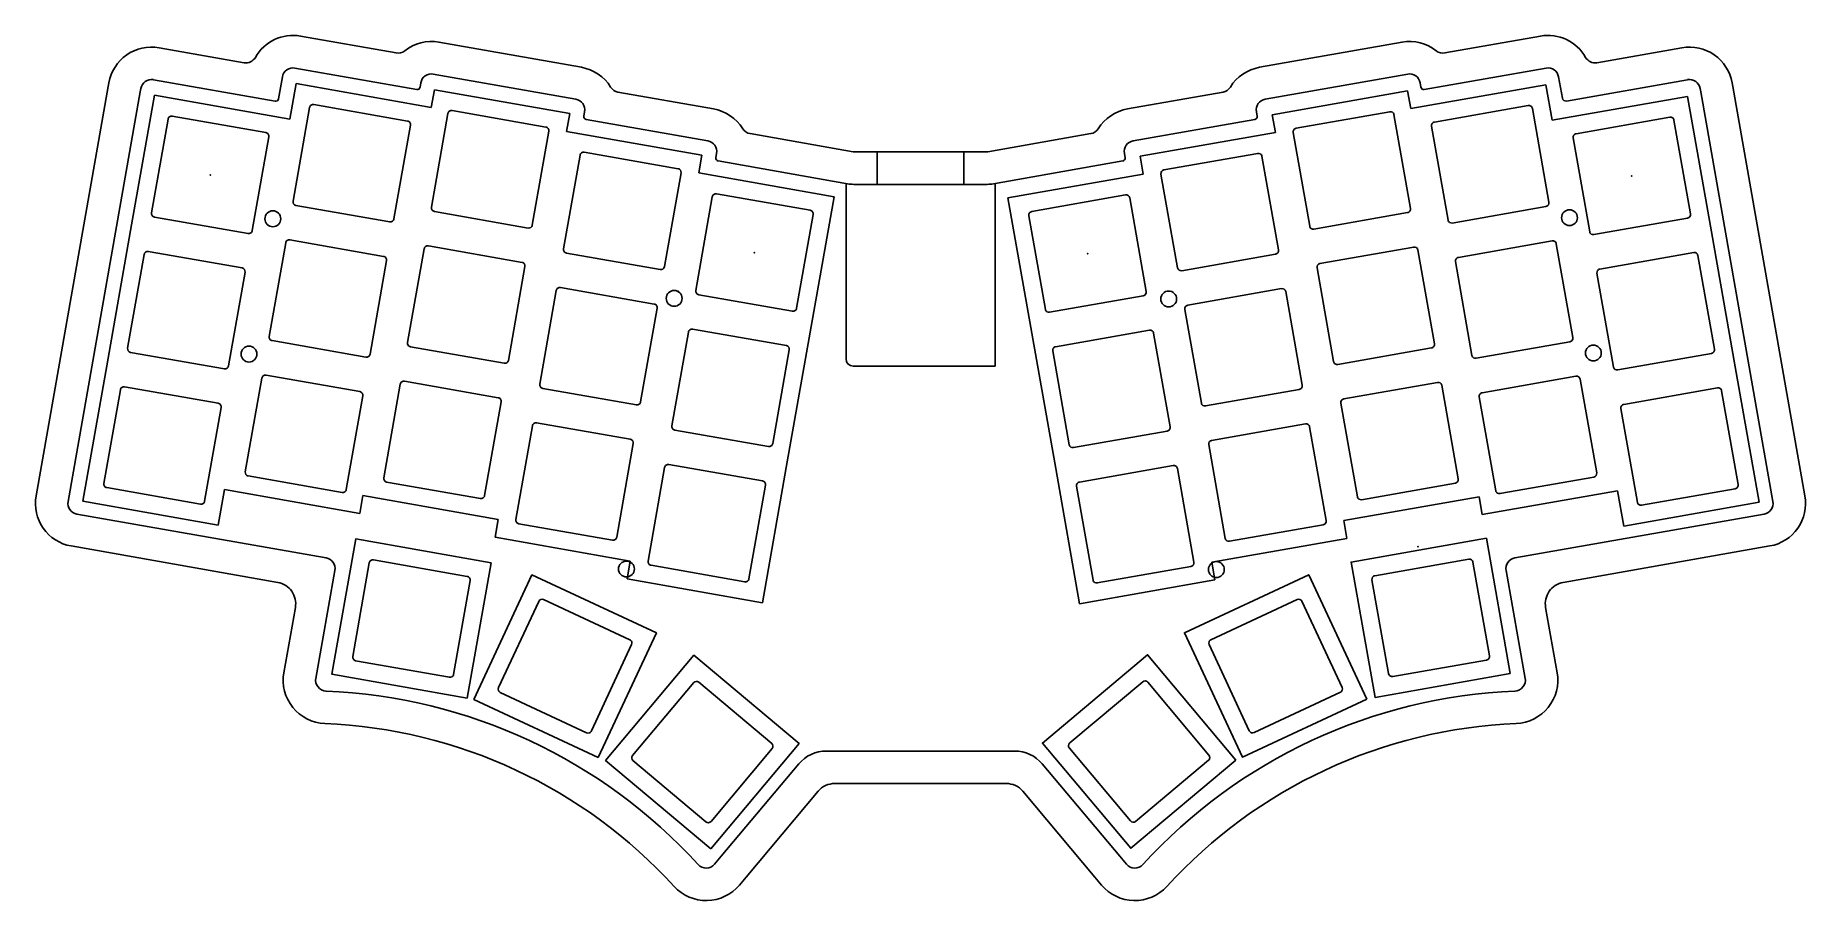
# Model space of a CAD drawing. Header units: millimetres. Extents: x -15 to 230, y -98 to 22.
import ezdxf

# ---------------------------------------------------------------- set-up
doc = ezdxf.new("R2010")
doc.units = ezdxf.units.MM
doc.layers.get('0').update_dxf_attribs({"linetype": 'CONTINUOUS'})

msp = doc.modelspace()

# ---------------------------------------------------------------- linework, layer by layer
for p, q in [((37.39, 14.77), (20.5, 17.75)), ((194, 17.75), (177.11, 14.77)), ((-0.96, 14.43), (-0.87, 14.92)), ((0.87, 16.13), (17.76, 13.16)), ((18.76, 16.53), (18.22, 13.48)), ((19.78, 10.67), (20.65, 15.59)), ((20.65, 15.59), (39.41, 12.28)), ((37.85, 15.1), (37.95, 15.69)), ((39.41, 12.28), (39.84, 14.74)), ((39.69, 16.9), (59.44, 13.42)), ((39.84, 14.74), (58.61, 11.44)), ((174.81, 16.9), (155.06, 13.42)), ((175.23, 12.13), (193.99, 15.44)), ((176.65, 15.1), (176.55, 15.69)), ((193.99, 15.44), (194.86, 10.51)), ((196.26, 13.58), (195.74, 16.53)), ((213.63, 16.13), (196.84, 13.17)), ((215.46, 14.43), (215.37, 14.92)), ((-0.96, 14.43), (-10.97, -42.35)), ((-2.29, -4.79), (1.02, 13.97)), ((-2.29, -4.79), (1.02, 13.97)), ((1.02, 13.97), (19.78, 10.67)), ((1.02, 13.97), (19.78, 10.67)), ((156.03, 11.28), (174.79, 14.59)), ((174.79, 14.59), (175.23, 12.13)), ((194.86, 10.51), (213.62, 13.82)), ((213.62, 13.82), (216.93, -4.94)), ((215.46, 14.43), (225.47, -42.35)), ((58.61, 11.44), (58.17, 8.97)), ((60.65, 11.69), (60.55, 11.09)), ((60.87, 10.63), (77.76, 7.65)), ((153.63, 10.63), (136.74, 7.65)), ((153.85, 11.69), (153.95, 11.09)), ((156.47, 8.82), (156.03, 11.28)), ((172.33, 11.69), (159.33, 9.4)), ((175.21, -1.71), (172.91, 11.29)), ((58.17, 8.97), (76.93, 5.67)), ((137.71, 5.51), (156.47, 8.82)), ((158.93, 8.82), (161.22, -4.18)), ((76.93, 5.67), (76.5, 3.2)), ((78.98, 5.92), (78.88, 5.32)), ((101.25, 1.62), (101.25, 6.12)), ((113.25, 1.62), (113.25, 6.12)), ((135.52, 5.92), (135.62, 5.32)), ((138.14, 3.05), (137.71, 5.51)), ((76.5, 3.2), (95.26, -0.1)), ((79.2, 4.86), (97.14, 1.7)), ((135.3, 4.86), (117.36, 1.7)), ((119.38, -0.26), (138.14, 3.05)), ((119.38, -0.26), (138.14, 3.05)), ((96.92, -22.58), (96.92, 1.74)), ((98, 1.62), (116.5, 1.62)), ((117.59, -23.58), (117.59, 1.74)), ((95.26, -0.1), (91.95, -18.86)), ((122.69, -19.02), (119.38, -0.26)), ((122.69, -19.02), (119.38, -0.26)), ((161.8, -4.58), (174.8, -2.29)), ((-5.59, -23.55), (-2.29, -4.79)), ((-5.59, -23.55), (-2.29, -4.79)), ((216.93, -4.94), (220.23, -23.7)), ((73.62, -13.09), (73.6, -13.22)), ((91.95, -18.86), (88.64, -37.62)), ((126, -37.78), (122.69, -19.02)), ((126, -37.78), (122.69, -19.02)), ((-8.9, -42.31), (-5.59, -23.55)), ((-8.9, -42.31), (-5.59, -23.55)), ((117.59, -23.58), (97.92, -23.58)), ((220.23, -23.7), (223.54, -42.46)), ((88.64, -37.62), (85.33, -56.39)), ((129.3, -56.54), (126, -37.78)), ((129.3, -56.54), (126, -37.78)), ((10.73, -40.69), (9.86, -45.62)), ((10.73, -40.69), (9.86, -45.62)), ((29.49, -44), (10.73, -40.69)), ((29.92, -41.54), (29.49, -44)), ((48.68, -44.84), (29.92, -41.54)), ((184.72, -41.69), (165.96, -45)), ((185.15, -44.15), (184.72, -41.69)), ((203.91, -40.85), (185.15, -44.15)), ((204.78, -45.77), (203.91, -40.85)), ((-9.75, -44.09), (24.82, -50.18)), ((9.86, -45.62), (-8.9, -42.31)), ((9.86, -45.62), (-8.9, -42.31)), ((189.68, -50.18), (224.25, -44.09)), ((223.54, -42.46), (204.78, -45.77)), ((48.25, -47.31), (48.68, -44.84)), ((165.96, -45), (166.39, -47.46)), ((67.01, -50.61), (48.25, -47.31)), ((166.39, -47.46), (147.63, -50.77)), ((66.57, -53.08), (67.01, -50.61)), ((147.63, -50.77), (148.06, -53.23)), ((147.63, -50.77), (148.06, -53.23)), ((26.03, -51.92), (23.4, -66.87)), ((85.33, -56.39), (66.57, -53.08)), ((148.06, -53.23), (129.3, -56.54)), ((148.06, -53.23), (129.3, -56.54)), ((188.47, -51.92), (191.1, -66.87)), ((94.19, -76.95), (120.31, -76.95)), ((90.36, -78.73), (79.61, -91.54)), ((124.14, -78.73), (134.89, -91.54)), ((79.61, -91.54), (78.68, -92.65)), ((134.89, -91.54), (135.82, -92.65))]:
    msp.add_line(p, q)
for points in [[(131.44, -94.43), (132.37, -95.54, 0.45378), (141.4, -95.73, -0.200095), (189.87, -73.13, 0.45378), (195.54, -66.09), (193.94, -57.05, -0.414214), (196.37, -53.57), (225.03, -48.52, 0.414214), (229.9, -41.57), (219.89, 15.21), (219.8, 15.7, 0.414214), (212.85, 20.57), (201.05, 18.49, -0.317837), (199.49, 19.23, 0.317837), (193.22, 22.18), (179.97, 19.84, -0.213422), (178.78, 20.14, 0.213422), (174.03, 21.34), (154.28, 17.85, 0.213422), (150.22, 15.11, -0.213422), (149.21, 14.42), (135.96, 12.08, 0.213422), (131.9, 9.34, -0.213422), (130.88, 8.65), (116.58, 6.13, -0.043661), (116.5, 6.12), (98, 6.12, -0.043661), (97.92, 6.13), (83.62, 8.65, -0.213422), (82.6, 9.34, 0.213422), (78.54, 12.08), (65.29, 14.42, -0.213422), (64.28, 15.11, 0.213422), (60.22, 17.85), (40.47, 21.34, 0.213422), (35.72, 20.14, -0.213422), (34.53, 19.84), (21.28, 22.18, 0.317837), (15.01, 19.23, -0.317837), (13.45, 18.49), (1.65, 20.57, 0.414214), (-5.3, 15.7), (-5.39, 15.21), (-15.4, -41.57, 0.414214), (-10.53, -48.52), (18.13, -53.57, -0.414214), (20.56, -57.05), (18.96, -66.09, 0.45378), (24.63, -73.13, -0.200095), (73.1, -95.73, 0.45378), (82.13, -95.54), (83.06, -94.43), (93.06, -82.52, -0.221695), (95.36, -81.45), (119.14, -81.45, -0.221695), (121.44, -82.52)], [(34.22, -3.18), (36.51, 9.82, 0.414214), (36.11, 10.4), (23.11, 12.69, 0.414214), (22.53, 12.29), (20.24, -0.71, 0.414214), (20.64, -1.29), (33.64, -3.58, 0.414214)], [(194.4, -0.86), (192.11, 12.14, 0.414214), (191.53, 12.54), (178.53, 10.25, 0.414214), (178.12, 9.67), (180.42, -3.33, 0.414214), (181, -3.74), (193.99, -1.44, 0.414214)], [(14.59, -4.79), (16.89, 8.21, 0.414214), (16.48, 8.79), (3.48, 11.08, 0.414214), (2.9, 10.67), (0.61, -2.33, 0.414214), (1.01, -2.91), (14.01, -5.2, 0.414214)], [(53.42, -4.02), (55.71, 8.98, 0.414214), (55.3, 9.56), (42.3, 11.85, 0.414214), (41.72, 11.44), (39.43, -1.56, 0.414214), (39.84, -2.14), (52.84, -4.43, 0.414214)], [(175.21, -1.71), (172.91, 11.29, 0.414214), (172.33, 11.69), (159.33, 9.4, 0.414214), (158.93, 8.82), (161.22, -4.18, 0.414214), (161.8, -4.58), (174.8, -2.29, 0.414214)], [(200.62, -5.35), (213.62, -3.06, 0.414214), (214.03, -2.48), (211.74, 10.52, 0.414214), (211.16, 10.92), (198.16, 8.63, 0.414214), (197.75, 8.05), (200.05, -4.95, 0.414214)], [(214.03, -2.48), (211.74, 10.52, 0.414214), (211.16, 10.92), (198.16, 8.63, 0.414214), (197.75, 8.05), (200.05, -4.95, 0.414214), (200.62, -5.35), (213.62, -3.06, 0.414214)], [(71.74, -9.79), (74.04, 3.21, 0.414214), (73.63, 3.79), (60.63, 6.08, 0.414214), (60.05, 5.67), (57.76, -7.33, 0.414214), (58.16, -7.91), (71.16, -10.2, 0.414214)], [(156.88, -7.48), (154.59, 5.52, 0.414214), (154.01, 5.92), (141.01, 3.63, 0.414214), (140.6, 3.05), (142.9, -9.95, 0.414214), (143.47, -10.35), (156.47, -8.06, 0.414214)], [(76.49, -13.68), (89.49, -15.97, 0.414214), (90.07, -15.56), (92.36, -2.56, 0.414214), (91.96, -1.98), (78.96, 0.31, 0.414214), (78.38, -0.1), (76.09, -13.1, 0.414214)], [(125.15, -16.12), (138.15, -13.83, 0.414214), (138.55, -13.25), (136.26, -0.25, 0.414214), (135.68, 0.15), (122.68, -2.14, 0.414214), (122.28, -2.72), (124.57, -15.72, 0.414214)], [(19.22, -6.47), (16.93, -19.47, 0.414214), (17.34, -20.05), (30.34, -22.34, 0.414214), (30.91, -21.94), (33.21, -8.94, 0.414214), (32.8, -8.36), (19.8, -6.07, 0.414214)], [(50.11, -22.78), (52.4, -9.78, 0.414214), (52, -9.2), (39, -6.91, 0.414214), (38.42, -7.32), (36.12, -20.32, 0.414214), (36.53, -20.9), (49.53, -23.19, 0.414214)], [(178.51, -20.47), (176.22, -7.47, 0.414214), (175.64, -7.07), (162.64, -9.36, 0.414214), (162.24, -9.94), (164.53, -22.94, 0.414214), (165.11, -23.34), (178.11, -21.05, 0.414214)], [(162.24, -9.94), (164.53, -22.94, 0.414214), (165.11, -23.34), (178.11, -21.05, 0.414214), (178.51, -20.47), (176.22, -7.47, 0.414214), (175.64, -7.07), (162.64, -9.36, 0.414214)], [(181.43, -9.09), (183.72, -22.09, 0.414214), (184.3, -22.5), (197.3, -20.2, 0.414214), (197.71, -19.63), (195.42, -6.63, 0.414214), (194.84, -6.22), (181.84, -8.51, 0.414214)], [(11.29, -23.55), (13.58, -10.55, 0.414214), (13.17, -9.97), (0.17, -7.68, 0.414214), (-0.41, -8.09), (-2.7, -21.09, 0.414214), (-2.29, -21.67), (10.71, -23.96, 0.414214)], [(217.34, -21.24), (215.05, -8.24, 0.414214), (214.47, -7.84), (201.47, -10.13, 0.414214), (201.06, -10.71), (203.35, -23.71, 0.414214), (203.93, -24.11), (216.93, -21.82, 0.414214)], [(56.74, -13.09), (54.45, -26.09, 0.414214), (54.86, -26.67), (67.86, -28.96, 0.414214), (68.44, -28.55), (70.73, -15.55, 0.414214), (70.32, -14.97), (57.32, -12.68, 0.414214)], [(143.91, -15.71), (146.2, -28.71, 0.414214), (146.78, -29.11), (159.78, -26.82, 0.414214), (160.19, -26.24), (157.9, -13.24, 0.414214), (157.32, -12.84), (144.32, -15.13, 0.414214)], [(86.76, -34.32), (89.05, -21.32, 0.414214), (88.65, -20.74), (75.65, -18.45, 0.414214), (75.07, -18.86), (72.78, -31.86, 0.414214), (73.18, -32.44), (86.18, -34.73, 0.414214)], [(125.58, -21.48), (127.88, -34.48, 0.414214), (128.46, -34.88), (141.46, -32.59, 0.414214), (141.86, -32.01), (139.57, -19.01, 0.414214), (138.99, -18.61), (125.99, -20.9, 0.414214)], [(7.98, -42.31), (10.27, -29.31, 0.414214), (9.86, -28.73), (-3.14, -26.44, 0.414214), (-3.71, -26.85), (-6.01, -39.85, 0.414214), (-5.6, -40.43), (7.4, -42.72, 0.414214)], [(15.91, -25.23), (13.62, -38.23, 0.414214), (14.03, -38.81), (27.03, -41.1, 0.414214), (27.61, -40.7), (29.9, -27.7, 0.414214), (29.49, -27.12), (16.49, -24.83, 0.414214)], [(46.8, -41.54), (49.09, -28.54, 0.414214), (48.69, -27.96), (35.69, -25.67, 0.414214), (35.11, -26.08), (32.82, -39.08, 0.414214), (33.22, -39.66), (46.22, -41.95, 0.414214)], [(181.82, -39.23), (179.53, -26.23, 0.414214), (178.95, -25.83), (165.95, -28.12, 0.414214), (165.55, -28.7), (167.84, -41.7, 0.414214), (168.42, -42.1), (181.42, -39.81, 0.414214)], [(165.55, -28.7), (167.84, -41.7, 0.414214), (168.42, -42.1), (181.42, -39.81, 0.414214), (181.82, -39.23), (179.53, -26.23, 0.414214), (178.95, -25.83), (165.95, -28.12, 0.414214)], [(184.74, -27.85), (187.03, -40.85, 0.414214), (187.61, -41.26), (200.61, -38.96, 0.414214), (201.02, -38.39), (198.72, -25.39, 0.414214), (198.15, -24.98), (185.15, -27.27, 0.414214)], [(220.65, -40), (218.35, -27, 0.414214), (217.77, -26.6), (204.77, -28.89, 0.414214), (204.37, -29.47), (206.66, -42.47, 0.414214), (207.24, -42.87), (220.24, -40.58, 0.414214)], [(53.44, -31.85), (51.14, -44.85, 0.414214), (51.55, -45.43), (64.55, -47.72, 0.414214), (65.13, -47.31), (67.42, -34.31, 0.414214), (67.01, -33.73), (54.01, -31.44, 0.414214)], [(147.22, -34.47), (149.51, -47.47, 0.414214), (150.09, -47.87), (163.09, -45.58, 0.414214), (163.5, -45), (161.2, -32, 0.414214), (160.62, -31.6), (147.62, -33.89, 0.414214)], [(83.45, -53.08), (85.75, -40.08, 0.414214), (85.34, -39.5), (72.34, -37.21, 0.414214), (71.76, -37.62), (69.47, -50.62, 0.414214), (69.88, -51.2), (82.87, -53.49, 0.414214)], [(128.89, -40.24), (131.18, -53.24, 0.414214), (131.76, -53.64), (144.76, -51.35, 0.414214), (145.17, -50.77), (142.88, -37.77, 0.414214), (142.3, -37.37), (129.3, -39.66, 0.414214)], [(28.92, -64.43), (41.92, -66.73, 0.414214), (42.5, -66.32), (44.8, -53.32, 0.414214), (44.39, -52.74), (31.39, -50.45, 0.414214), (30.81, -50.86), (28.52, -63.85, 0.414214)], [(172.74, -66.63), (185.74, -64.33, 0.414214), (186.14, -63.75), (183.85, -50.75, 0.414214), (183.27, -50.35), (170.27, -52.64, 0.414214), (169.86, -53.22), (172.16, -66.22, 0.414214)], [(48.98, -68.83), (60.95, -74.41, 0.414214), (61.61, -74.16), (67.19, -62.2, 0.414214), (66.95, -61.54), (54.98, -55.96, 0.414214), (54.32, -56.2), (48.74, -68.16, 0.414214)], [(153.52, -74.39), (165.48, -68.81, 0.414214), (165.72, -68.14), (160.14, -56.18, 0.414214), (159.48, -55.94), (147.52, -61.52, 0.414214), (147.27, -62.18), (152.85, -74.14, 0.414214)], [(67.38, -78.28), (77.49, -86.77, 0.414214), (78.2, -86.71), (86.68, -76.59, 0.414214), (86.62, -75.89), (76.51, -67.41, 0.414214), (75.81, -67.47), (67.32, -77.58, 0.414214)], [(137.08, -86.7), (147.19, -78.22, 0.414214), (147.25, -77.51), (138.77, -67.4, 0.414214), (138.06, -67.34), (127.95, -75.83, 0.414214), (127.89, -76.53), (136.38, -86.64, 0.414214)]]:
    msp.add_lwpolyline(points, format="xyb", close=True)
for points in [[(44.38, -69.62), (25.62, -66.31), (28.93, -47.55), (47.69, -50.86)], [(189.04, -66.21), (170.28, -69.52), (166.97, -50.76), (185.73, -47.45)], [(62.57, -77.84), (45.31, -69.79), (53.36, -52.52), (70.62, -60.57)], [(169.16, -69.77), (151.89, -77.82), (143.84, -60.55), (161.1, -52.5)], [(78.18, -90.51), (63.58, -78.26), (75.83, -63.67), (90.42, -75.91)], [(150.99, -78.2), (136.4, -90.44), (124.15, -75.85), (138.75, -63.6)]]:
    msp.add_lwpolyline(points, close=True)
for centre in [(17.43, -3.15), (197.25, -3), (73.09, -14.19), (141.67, -14.27), (14.13, -21.91), (200.56, -21.76), (66.47, -51.71), (148.28, -51.79)]:
    msp.add_circle(centre, 1.1)
for centre, radius, start, end in [((20.24, 16.27), 1.5, 80, 170), ((194.26, 16.27), 1.5, 10, 100), ((0.61, 14.66), 1.5, 80, 170), ((37.46, 15.17), 0.4, 260, 350), ((39.43, 15.43), 1.5, 80, 170), ((175.07, 15.43), 1.5, 10, 100), ((177.04, 15.17), 0.4, 190, 280), ((213.89, 14.66), 1.5, 10, 100), ((17.83, 13.55), 0.4, 260, 350), ((59.18, 11.95), 1.5, -10, 80), ((155.32, 11.95), 1.5, 100, 190), ((196.75, 13.67), 0.5, 190, 280), ((60.94, 11.02), 0.4, 170, 260), ((153.56, 11.02), 0.4, -80, 10), ((172.42, 11.2), 0.5, 10, 100), ((77.5, 6.18), 1.5, -10, 80), ((137, 6.18), 1.5, 100, 190), ((159.42, 8.91), 0.5, 100, 190), ((79.27, 5.25), 0.4, 170, 260), ((135.23, 5.25), 0.4, -80, 10), ((98, 6.62), 5, 260, 270), ((116.5, 6.62), 5, 270, 280), ((174.71, -1.8), 0.5, -80, 10), ((161.71, -4.09), 0.5, 190, 280), ((97.92, -22.58), 1, 180, 270), ((-9.49, -42.61), 1.5, 170, 260), ((223.99, -42.61), 1.5, -80, 10), ((24.56, -51.66), 1.5, -10, 80), ((189.94, -51.66), 1.5, 100, 190), ((24.87, -67.13), 1.5, 170, 267.6304), ((21.75, -142.57), 74, 42.3696, 87.6304), ((192.75, -142.57), 74, 92.3696, 137.6304), ((189.63, -67.13), 1.5, -87.6304, 10), ((94.19, -81.95), 5, 90, 140), ((120.31, -81.95), 5, 40, 90), ((77.53, -91.69), 1.5, 222.3696, 320), ((136.97, -91.69), 1.5, 220, 317.6304)]:
    msp.add_arc(centre, radius, start, end)
for p in [(8.75, 2.94), (205.89, 2.79), (84.22, -7.83), (130.41, -7.98), (176.26, -48.62)]:
    msp.add_point(p)

doc.saveas('drawing.dxf')
